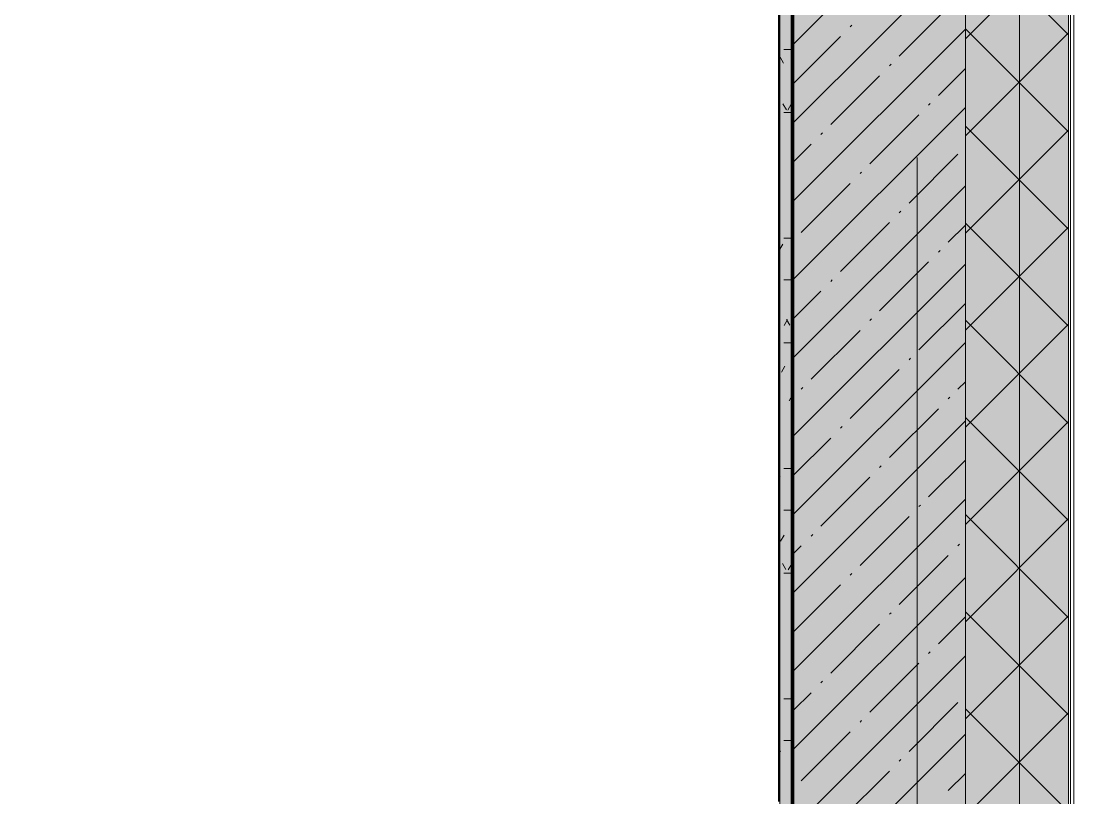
# Model space of a CAD drawing. Header units: millimetres. Extents: x -3817 to 677485, y -22715 to 103890.
# Drawn here: x 450984 to 452517, y 3847 to 4978 of the extents above; entities that cross this region are included whole.
import ezdxf

# ---------------------------------------------------------------- set-up
doc = ezdxf.new("R2010")
doc.units = ezdxf.units.MM
doc.layers.add('PDF _Геометрия', color=7, linetype='Continuous', true_color=0x1d1d1d)
doc.layers.add('PDF _Сплошная заливка', color=7, linetype='Continuous', true_color=0xffffff)

msp = doc.modelspace()

# ---------------------------------------------------------------- hatches: boundary and pattern name
at = {"layer": 'PDF _Сплошная заливка', "transparency": 33554559}
h = msp.add_hatch(color=256, dxfattribs=at)
h.paths.add_polyline_path([(452508.6, 1669), (452508.6, 9619), (452358.6, 9619), (452358.6, 1669)], flags=0)
h.paths.add_polyline_path([(452358.6, 11919), (452508.6, 11919), (452508.6, 13839), (452358.6, 13839), (452358.6, 12224.7)], flags=0)
h.paths.add_polyline_path([(452508.6, 15039), (452508.6, 23319), (452358.6, 23319), (452358.6, 15039)], flags=0)
msp.add_hatch(color=256, dxfattribs=at).paths.add_polyline_path([(452108.6, 1819), (452358.6, 1819), (452358.6, 9619), (452108.6, 9619), (452108.6, 2069)])

# ---------------------------------------------------------------- linework, layer by layer
at = {"layer": 'PDF _Геометрия', "color": 9, "lineweight": 9, "true_color": 0xc0c0c0}
for points in [[(448408.6, 2089), (448408.6, 2069), (451008.6, 2069), (451008.6, 1819), (452108.6, 1819), (452358.6, 1819), (452358.6, 9619), (452108.6, 9619), (452108.6, 9629), (452088.6, 9629), (452088.6, 2439), (451748.6, 2439), (451728.6, 2439), (451728.6, 2089)], [(452086.6, 4942.5), (452086.6, 4908.9), (452086.6, 4872), (452086.6, 4832.5), (452086.6, 4791.1), (452086.6, 4748.5), (452086.6, 4705.2), (452086.6, 4661.9), (452086.6, 4619.3), (452086.6, 4578.1), (452086.6, 4538.8), (452086.6, 4502.1), (452086.6, 4468.7), (452086.6, 4439.3), (452086.6, 4456.2), (452086.6, 4471.6), (452086.6, 4485.5), (452086.6, 4498.2), (452086.6, 4509.8), (452086.6, 4520.6), (452086.6, 4530.8), (452086.6, 4540.6), (452086.6, 4550.1), (452086.6, 4559.7), (452086.6, 4569.4), (452086.6, 4579.5), (452086.6, 4590.1), (452086.6, 4601.6), (452086.6, 4614), (452086.6, 4627.7), (452086.6, 4642.7), (452086.6, 4659.3), (452086.6, 4685.6), (452086.6, 4710.2), (452086.6, 4733.1), (452086.6, 4754.3), (452086.6, 4773.7), (452086.6, 4791.3), (452086.6, 4807.1), (452086.6, 4821.1), (452086.6, 4833.3), (452086.6, 4843.6), (452086.6, 4852.1), (452086.6, 4859.3), (452086.6, 4865.3), (452086.6, 4870.5), (452086.6, 4875.4), (452086.6, 4880.1), (452086.6, 4885), (452086.6, 4890.5), (452086.6, 4896.4), (452086.6, 4902.8), (452086.6, 4909.8), (452086.6, 4917.3), (452086.6, 4925.3), (452086.6, 4933.8), (452086.6, 4942.9), (452086.6, 4952.5), (452086.6, 4963.1), (452086.6, 4975.2), (452086.6, 4989.5)], [(452086.6, 4541.2), (452086.6, 4761.1), (452086.6, 4981.1)], [(452087.6, 4989.5), (452087.6, 4975.2), (452087.6, 4963.1), (452087.6, 4952.5), (452087.6, 4942.9), (452087.6, 4933.8), (452087.6, 4925.3), (452087.6, 4917.3), (452087.6, 4909.8), (452087.6, 4902.8), (452087.6, 4896.4), (452087.6, 4890.5), (452087.6, 4885), (452087.6, 4880.1), (452087.6, 4875.4), (452087.6, 4870.5), (452087.6, 4865.3), (452087.6, 4859.3), (452087.6, 4852.1), (452087.6, 4843.6), (452087.6, 4833.3), (452087.6, 4821.1), (452087.6, 4807.1), (452087.6, 4791.3), (452087.6, 4773.7), (452087.6, 4754.3), (452087.6, 4733.1), (452087.6, 4710.2), (452087.6, 4685.6), (452087.6, 4659.3), (452087.6, 4642.7), (452087.6, 4627.7), (452087.6, 4614), (452087.6, 4601.6), (452087.6, 4590.1), (452087.6, 4579.5), (452087.6, 4569.4), (452087.6, 4559.7), (452087.6, 4550.1), (452087.6, 4540.6), (452087.6, 4530.8), (452087.6, 4520.6), (452087.6, 4509.8), (452087.6, 4498.2), (452087.6, 4485.5), (452087.6, 4471.6), (452087.6, 4456.2), (452087.6, 4439.3), (452087.6, 4468.7), (452087.6, 4502.1), (452087.6, 4538.8), (452087.6, 4578.1), (452087.6, 4619.3), (452087.6, 4661.9), (452087.6, 4705.2), (452087.6, 4748.5), (452087.6, 4791.1), (452087.6, 4832.5), (452087.6, 4872), (452087.6, 4908.9), (452087.6, 4942.5)], [(452087.6, 4981.1), (452087.6, 4761.1), (452087.6, 4541.2)], [(452086.6, 3841.8), (452086.6, 3855), (452086.6, 3868.7), (452086.6, 3882.9), (452086.6, 3897.5), (452086.6, 3912.3), (452086.6, 3927.3), (452086.6, 3942.7), (452086.6, 3958.7), (452086.6, 3975.3), (452086.6, 3992.7), (452086.6, 4011), (452086.6, 4030.4), (452086.6, 4051.1), (452086.6, 4073.3), (452086.6, 4097.4), (452086.6, 4123.5), (452086.6, 4152.2), (452086.6, 4183.6), (452086.6, 4218), (452086.6, 4255.8), (452086.6, 4369.7), (452086.6, 4474.3), (452086.6, 4569.5), (452086.6, 4655.3), (452086.6, 4731.7), (452086.6, 4798.7), (452086.6, 4856.4), (452086.6, 4904.7), (452086.6, 4943.6), (452087.6, 4943.6), (452087.6, 4904.7), (452087.6, 4856.4), (452087.6, 4798.7), (452087.6, 4731.7), (452087.6, 4655.3), (452087.6, 4569.5), (452087.6, 4474.3), (452087.6, 4369.7), (452087.6, 4255.8), (452087.6, 4218), (452087.6, 4183.6), (452087.6, 4152.2), (452087.6, 4123.5), (452087.6, 4097.4), (452087.6, 4073.3), (452087.6, 4051.1), (452087.6, 4030.4), (452087.6, 4011), (452087.6, 3992.7), (452087.6, 3975.3), (452087.6, 3958.7), (452087.6, 3942.7), (452087.6, 3927.3), (452087.6, 3912.3), (452087.6, 3897.5), (452087.6, 3882.9), (452087.6, 3868.7), (452087.6, 3855), (452087.6, 3841.8)], [(452086.6, 4693.6), (452086.6, 4689.6), (452086.6, 4685.8), (452086.6, 4682), (452086.6, 4678.4), (452086.6, 4674.9), (452086.6, 4671.4), (452086.6, 4668.1), (452086.6, 4664.9), (452086.6, 4661.8), (452086.6, 4658.9), (452086.6, 4656), (452086.6, 4653.2), (452086.6, 4650.5), (452086.6, 4647.8), (452086.6, 4645.2), (452086.6, 4642.6), (452086.6, 4639.9), (452086.6, 4637.2), (452086.6, 4634.3), (452086.6, 4631.4), (452086.6, 4628.3), (452086.6, 4625), (452086.6, 4621.6), (452086.6, 4618), (452086.6, 4614.4), (452086.6, 4610.6), (452086.6, 4606.8), (452086.6, 4602.9), (452086.6, 4599.1), (452086.6, 4595.2), (452086.6, 4591.4), (452086.6, 4587.7), (452086.6, 4584), (452086.6, 4580.4), (452086.6, 4576.8), (452086.6, 4573.3), (452086.6, 4569.9), (452086.6, 4566.4), (452086.6, 4563.1), (452086.6, 4559.5), (452086.6, 4555), (452086.6, 4548.9), (452086.6, 4540.5), (452086.6, 4529.1), (452086.6, 4514), (452086.6, 4494.4), (452086.6, 4469.8), (452086.6, 4439.3), (452086.6, 4426.1), (452086.6, 4408.5), (452086.6, 4388.1), (452086.6, 4366.7), (452086.6, 4345.9), (452086.6, 4326.1), (452086.6, 4307.3), (452086.6, 4289.1), (452086.6, 4271.4), (452086.6, 4254), (452086.6, 4236.7), (452086.6, 4219.4), (452086.6, 4202.1), (452086.6, 4184.9), (452086.6, 4167.9), (452086.6, 4151.1), (452086.6, 4134.8), (452086.6, 4118.9), (452086.6, 4103.5), (452086.6, 4088.4), (452086.6, 4073.6), (452086.6, 4058.9), (452086.6, 4044.1), (452086.6, 4029.3), (452086.6, 4014.2), (452086.6, 3998.7), (452086.6, 3983), (452086.6, 3967.1), (452086.6, 3950.9), (452086.6, 3934.6), (452086.6, 3918.1), (452086.6, 3901.6)], [(452087.6, 3901.6), (452087.6, 3918.1), (452087.6, 3934.6), (452087.6, 3950.9), (452087.6, 3967.1), (452087.6, 3983), (452087.6, 3998.7), (452087.6, 4014.2), (452087.6, 4029.3), (452087.6, 4044.1), (452087.6, 4058.9), (452087.6, 4073.6), (452087.6, 4088.4), (452087.6, 4103.5), (452087.6, 4118.9), (452087.6, 4134.8), (452087.6, 4151.1), (452087.6, 4167.9), (452087.6, 4184.9), (452087.6, 4202.1), (452087.6, 4219.4), (452087.6, 4236.7), (452087.6, 4254), (452087.6, 4271.4), (452087.6, 4289.1), (452087.6, 4307.3), (452087.6, 4326.1), (452087.6, 4345.9), (452087.6, 4366.7), (452087.6, 4388.1), (452087.6, 4408.5), (452087.6, 4426.1), (452087.6, 4439.3), (452087.6, 4469.8), (452087.6, 4494.4), (452087.6, 4514), (452087.6, 4529.1), (452087.6, 4540.5), (452087.6, 4548.9), (452087.6, 4555), (452087.6, 4559.5), (452087.6, 4563.1), (452087.6, 4566.4), (452087.6, 4569.9), (452087.6, 4573.3), (452087.6, 4576.8), (452087.6, 4580.4), (452087.6, 4584), (452087.6, 4587.7), (452087.6, 4591.4), (452087.6, 4595.2), (452087.6, 4599.1), (452087.6, 4602.9), (452087.6, 4606.8), (452087.6, 4610.6), (452087.6, 4614.4), (452087.6, 4618), (452087.6, 4621.6), (452087.6, 4625), (452087.6, 4628.3), (452087.6, 4631.4), (452087.6, 4634.3), (452087.6, 4637.2), (452087.6, 4639.9), (452087.6, 4642.6), (452087.6, 4645.2), (452087.6, 4647.8), (452087.6, 4650.5), (452087.6, 4653.2), (452087.6, 4656), (452087.6, 4658.9), (452087.6, 4661.8), (452087.6, 4664.9), (452087.6, 4668.1), (452087.6, 4671.4), (452087.6, 4674.9), (452087.6, 4678.4), (452087.6, 4682), (452087.6, 4685.8), (452087.6, 4689.6), (452087.6, 4693.6)], [(452086.6, 4516.2), (452086.6, 4513.9), (452086.6, 4511.1), (452086.6, 4508), (452086.6, 4504.5), (452086.6, 4500.6), (452086.6, 4496.5), (452086.6, 4492), (452086.6, 4487.3), (452086.6, 4482.5), (452086.6, 4477.7), (452086.6, 4472.8), (452086.6, 4468), (452086.6, 4463.3), (452086.6, 4458.9), (452086.6, 4454.6), (452086.6, 4450.5), (452086.6, 4446.6), (452086.6, 4442.8), (452086.6, 4439.1), (452086.6, 4435.5), (452086.6, 4432), (452086.6, 4428.6), (452086.6, 4425.3), (452086.6, 4422.1), (452086.6, 4419.1), (452086.6, 4416.4), (452086.6, 4413.9)], [(452086.6, 4409.9), (452086.6, 4412.1), (452086.6, 4414.7), (452086.6, 4417.5), (452086.6, 4420.5), (452086.6, 4423.7), (452086.6, 4426.9), (452086.6, 4430.3), (452086.6, 4433.8), (452086.6, 4437.4), (452086.6, 4441.1), (452086.6, 4445), (452086.6, 4449.1), (452086.6, 4453.3), (452086.6, 4457.8), (452086.6, 4462.5), (452086.6, 4467.3), (452086.6, 4472.2), (452086.6, 4477.2), (452086.6, 4482), (452086.6, 4486.7), (452086.6, 4491.2), (452086.6, 4495.5), (452086.6, 4499.4), (452086.6, 4503), (452086.6, 4506.2), (452086.6, 4509), (452086.6, 4511.4)], [(452087.6, 4413.9), (452087.6, 4416.4), (452087.6, 4419.1), (452087.6, 4422.1), (452087.6, 4425.3), (452087.6, 4428.6), (452087.6, 4432), (452087.6, 4435.5), (452087.6, 4439.1), (452087.6, 4442.8), (452087.6, 4446.6), (452087.6, 4450.5), (452087.6, 4454.6), (452087.6, 4458.9), (452087.6, 4463.3), (452087.6, 4468), (452087.6, 4472.8), (452087.6, 4477.7), (452087.6, 4482.5), (452087.6, 4487.3), (452087.6, 4492), (452087.6, 4496.5), (452087.6, 4500.6), (452087.6, 4504.5), (452087.6, 4508), (452087.6, 4511.1), (452087.6, 4513.9), (452087.6, 4516.2)], [(452087.6, 4511.4), (452087.6, 4509), (452087.6, 4506.2), (452087.6, 4503), (452087.6, 4499.4), (452087.6, 4495.5), (452087.6, 4491.2), (452087.6, 4486.7), (452087.6, 4482), (452087.6, 4477.2), (452087.6, 4472.2), (452087.6, 4467.3), (452087.6, 4462.5), (452087.6, 4457.8), (452087.6, 4453.3), (452087.6, 4449.1), (452087.6, 4445), (452087.6, 4441.1), (452087.6, 4437.4), (452087.6, 4433.8), (452087.6, 4430.3), (452087.6, 4426.9), (452087.6, 4423.7), (452087.6, 4420.5), (452087.6, 4417.5), (452087.6, 4414.7), (452087.6, 4412.1), (452087.6, 4409.9)], [(452086.6, 4398.9), (452086.6, 4405.1), (452086.6, 4408.5), (452086.6, 4411.1), (452086.6, 4413.7), (452086.6, 4416.4), (452086.6, 4419.3), (452086.6, 4422.3), (452086.6, 4425.4), (452086.6, 4428.5), (452086.6, 4431.6), (452086.6, 4434.5), (452086.6, 4437.3), (452086.6, 4440.1), (452086.6, 4442.9), (452086.6, 4445.7), (452086.6, 4448.5), (452086.6, 4451.2), (452086.6, 4454), (452086.6, 4456.7), (452086.6, 4459.3), (452086.6, 4461.9), (452086.6, 4464.4), (452086.6, 4466.9), (452086.6, 4469.3), (452086.6, 4471.6), (452086.6, 4473.9), (452086.6, 4476.1), (452086.6, 4478.3), (452086.6, 4480.5), (452086.6, 4482.6), (452086.6, 4484.8), (452086.6, 4487), (452086.6, 4489.2), (452086.6, 4491.5), (452086.6, 4493.7), (452086.6, 4496), (452086.6, 4498.2), (452086.6, 4500.4), (452086.6, 4502.6)], [(452087.6, 4502.6), (452087.6, 4500.4), (452087.6, 4498.2), (452087.6, 4496), (452087.6, 4493.7), (452087.6, 4491.5), (452087.6, 4489.2), (452087.6, 4487), (452087.6, 4484.8), (452087.6, 4482.6), (452087.6, 4480.5), (452087.6, 4478.3), (452087.6, 4476.1), (452087.6, 4473.9), (452087.6, 4471.6), (452087.6, 4469.3), (452087.6, 4466.9), (452087.6, 4464.4), (452087.6, 4461.9), (452087.6, 4459.3), (452087.6, 4456.7), (452087.6, 4454), (452087.6, 4451.2), (452087.6, 4448.5), (452087.6, 4445.7), (452087.6, 4442.9), (452087.6, 4440.1), (452087.6, 4437.3), (452087.6, 4434.5), (452087.6, 4431.6), (452087.6, 4428.5), (452087.6, 4425.4), (452087.6, 4422.3), (452087.6, 4419.3), (452087.6, 4416.4), (452087.6, 4413.7), (452087.6, 4411.1), (452087.6, 4408.5), (452087.6, 4405.1), (452087.6, 4398.9)], [(452086.6, 4472.4), (452086.6, 4470.3), (452086.6, 4468), (452086.6, 4465.7), (452086.6, 4463.4), (452086.6, 4461), (452086.6, 4458.5), (452086.6, 4455.9), (452086.6, 4453.3), (452086.6, 4450.7), (452086.6, 4448.1), (452086.6, 4445.4), (452086.6, 4442.8), (452086.6, 4440.2), (452086.6, 4437.5), (452086.6, 4434.8), (452086.6, 4432), (452086.6, 4429.1), (452086.6, 4426.1), (452086.6, 4423.3), (452086.6, 4420.6), (452086.6, 4418.1), (452086.6, 4415.6), (452086.6, 4413), (452086.6, 4409.5), (452086.6, 4402.9)], [(452087.6, 4402.9), (452087.6, 4409.5), (452087.6, 4413), (452087.6, 4415.6), (452087.6, 4418.1), (452087.6, 4420.6), (452087.6, 4423.3), (452087.6, 4426.1), (452087.6, 4429.1), (452087.6, 4432), (452087.6, 4434.8), (452087.6, 4437.5), (452087.6, 4440.2), (452087.6, 4442.8), (452087.6, 4445.4), (452087.6, 4448.1), (452087.6, 4450.7), (452087.6, 4453.3), (452087.6, 4455.9), (452087.6, 4458.5), (452087.6, 4461), (452087.6, 4463.4), (452087.6, 4465.7), (452087.6, 4468), (452087.6, 4470.3), (452087.6, 4472.4)], [(452086.6, 4402.2), (452086.6, 4398.4), (452086.6, 4395.7)], [(452086.6, 4392.5), (452086.6, 4394.9), (452086.6, 4398.3)], [(452087.6, 4395.7), (452087.6, 4398.4), (452087.6, 4402.2)], [(452087.6, 4398.3), (452087.6, 4394.9), (452087.6, 4392.5)], [(452086.6, 4357.9), (452086.6, 4355.4), (452086.6, 4350.4), (452086.6, 4343.3), (452086.6, 4334.7), (452086.6, 4325.1), (452086.6, 4314.9), (452086.6, 4304.5), (452086.6, 4293.9), (452086.6, 4283.5), (452086.6, 4273.5), (452086.6, 4264.3), (452086.6, 4256), (452086.6, 4249.1), (452086.6, 4243.4), (452086.6, 4238.4), (452086.6, 4233.8), (452086.6, 4229), (452086.6, 4224), (452086.6, 4218.7), (452086.6, 4213.5), (452086.6, 4208.4), (452086.6, 4203.7), (452086.6, 4199.4), (452086.6, 4195.7), (452086.6, 4192.4), (452086.6, 4189.8)], [(452086.6, 4346.4), (452086.6, 4354.4), (452086.6, 4357.7)], [(452086.6, 4188.7), (452086.6, 4191.3), (452086.6, 4194.5), (452086.6, 4198.3), (452086.6, 4202.6), (452086.6, 4207.3), (452086.6, 4212.3), (452086.6, 4217.6), (452086.6, 4222.8), (452086.6, 4227.9), (452086.6, 4232.7), (452086.6, 4237.3), (452086.6, 4242.3), (452086.6, 4248), (452086.6, 4254.9), (452086.6, 4263.1), (452086.6, 4272.4), (452086.6, 4282.4), (452086.6, 4292.8), (452086.6, 4303.3), (452086.6, 4313.8), (452086.6, 4323.9), (452086.6, 4333.5), (452086.6, 4342.2), (452086.6, 4349.2), (452086.6, 4354.3), (452086.6, 4356.8)], [(452086.6, 4356.6), (452086.6, 4353.3), (452086.6, 4345.3)], [(452087.6, 4189.8), (452087.6, 4192.4), (452087.6, 4195.7), (452087.6, 4199.4), (452087.6, 4203.7), (452087.6, 4208.4), (452087.6, 4213.5), (452087.6, 4218.7), (452087.6, 4224), (452087.6, 4229), (452087.6, 4233.8), (452087.6, 4238.4), (452087.6, 4243.4), (452087.6, 4249.1), (452087.6, 4256), (452087.6, 4264.3), (452087.6, 4273.5), (452087.6, 4283.5), (452087.6, 4293.9), (452087.6, 4304.5), (452087.6, 4314.9), (452087.6, 4325.1), (452087.6, 4334.7), (452087.6, 4343.3), (452087.6, 4350.4), (452087.6, 4355.4), (452087.6, 4357.9)], [(452087.6, 4357.7), (452087.6, 4354.4), (452087.6, 4346.4)], [(452087.6, 4356.8), (452087.6, 4354.3), (452087.6, 4349.2), (452087.6, 4342.2), (452087.6, 4333.5), (452087.6, 4323.9), (452087.6, 4313.8), (452087.6, 4303.3), (452087.6, 4292.8), (452087.6, 4282.4), (452087.6, 4272.4), (452087.6, 4263.1), (452087.6, 4254.9), (452087.6, 4248), (452087.6, 4242.3), (452087.6, 4237.3), (452087.6, 4232.7), (452087.6, 4227.9), (452087.6, 4222.8), (452087.6, 4217.6), (452087.6, 4212.3), (452087.6, 4207.3), (452087.6, 4202.6), (452087.6, 4198.3), (452087.6, 4194.5), (452087.6, 4191.3), (452087.6, 4188.7)], [(452087.6, 4345.3), (452087.6, 4353.3), (452087.6, 4356.6)], [(452086.6, 4184.6), (452086.6, 4187.7), (452086.6, 4192), (452086.6, 4196.9), (452086.6, 4199.6), (452086.6, 4202.5), (452086.6, 4206.9), (452086.6, 4212.7), (452086.6, 4219.1), (452086.6, 4225.8), (452086.6, 4232.6), (452086.6, 4239.4), (452086.6, 4246.2), (452086.6, 4253), (452086.6, 4259.7), (452086.6, 4266.4), (452086.6, 4273), (452086.6, 4279.4), (452086.6, 4285.8), (452086.6, 4292), (452086.6, 4298.3), (452086.6, 4304.7), (452086.6, 4311.5), (452086.6, 4318.7), (452086.6, 4326.4), (452086.6, 4334), (452086.6, 4340.7), (452086.6, 4345.5)], [(452086.6, 4344.4), (452086.6, 4339.5), (452086.6, 4332.9), (452086.6, 4325.3), (452086.6, 4317.6), (452086.6, 4310.4), (452086.6, 4303.6), (452086.6, 4297.2), (452086.6, 4290.9), (452086.6, 4284.6), (452086.6, 4278.3), (452086.6, 4271.8), (452086.6, 4265.2), (452086.6, 4258.6), (452086.6, 4251.8), (452086.6, 4245), (452086.6, 4238.2), (452086.6, 4231.4), (452086.6, 4224.7), (452086.6, 4218), (452086.6, 4211.6), (452086.6, 4205.8), (452086.6, 4201.4), (452086.6, 4198.4), (452086.6, 4195.7), (452086.6, 4190.9), (452086.6, 4186.6), (452086.6, 4183.5)], [(452087.6, 4345.5), (452087.6, 4340.7), (452087.6, 4334), (452087.6, 4326.4), (452087.6, 4318.7), (452087.6, 4311.5), (452087.6, 4304.7), (452087.6, 4298.3), (452087.6, 4292), (452087.6, 4285.8), (452087.6, 4279.4), (452087.6, 4273), (452087.6, 4266.4), (452087.6, 4259.7), (452087.6, 4253), (452087.6, 4246.2), (452087.6, 4239.4), (452087.6, 4232.6), (452087.6, 4225.8), (452087.6, 4219.1), (452087.6, 4212.7), (452087.6, 4206.9), (452087.6, 4202.5), (452087.6, 4199.6), (452087.6, 4196.9), (452087.6, 4192), (452087.6, 4187.7), (452087.6, 4184.6)], [(452087.6, 4183.5), (452087.6, 4186.6), (452087.6, 4190.9), (452087.6, 4195.7), (452087.6, 4198.4), (452087.6, 4201.4), (452087.6, 4205.8), (452087.6, 4211.6), (452087.6, 4218), (452087.6, 4224.7), (452087.6, 4231.4), (452087.6, 4238.2), (452087.6, 4245), (452087.6, 4251.8), (452087.6, 4258.6), (452087.6, 4265.2), (452087.6, 4271.8), (452087.6, 4278.3), (452087.6, 4284.6), (452087.6, 4290.9), (452087.6, 4297.2), (452087.6, 4303.6), (452087.6, 4310.4), (452087.6, 4317.6), (452087.6, 4325.3), (452087.6, 4332.9), (452087.6, 4339.5), (452087.6, 4344.4)], [(452086.6, 4117.8), (452086.6, 4115.5), (452086.6, 4112.8), (452086.6, 4109.8), (452086.6, 4106.4), (452086.6, 4102.7), (452086.6, 4098.7), (452086.6, 4094.3), (452086.6, 4089.7), (452086.6, 4084.9), (452086.6, 4080), (452086.6, 4075), (452086.6, 4070.1), (452086.6, 4065.2), (452086.6, 4060.6), (452086.6, 4056.2), (452086.6, 4052), (452086.6, 4048.1), (452086.6, 4044.4), (452086.6, 4040.9), (452086.6, 4037.6), (452086.6, 4034.6), (452086.6, 4031.7), (452086.6, 4029), (452086.6, 4026.4), (452086.6, 4024.1)], [(452086.6, 4023.4), (452086.6, 4025.7), (452086.6, 4028.3), (452086.6, 4031), (452086.6, 4033.9), (452086.6, 4037), (452086.6, 4040.2), (452086.6, 4043.7), (452086.6, 4047.4), (452086.6, 4051.3), (452086.6, 4055.5), (452086.6, 4059.9), (452086.6, 4064.5), (452086.6, 4069.4), (452086.6, 4074.3), (452086.6, 4079.3), (452086.6, 4084.2), (452086.6, 4089), (452086.6, 4093.6), (452086.6, 4098), (452086.6, 4102), (452086.6, 4105.7), (452086.6, 4109.1), (452086.6, 4112.1), (452086.6, 4114.8), (452086.6, 4117.1)], [(452087.6, 4024.1), (452087.6, 4026.4), (452087.6, 4029), (452087.6, 4031.7), (452087.6, 4034.6), (452087.6, 4037.6), (452087.6, 4040.9), (452087.6, 4044.4), (452087.6, 4048.1), (452087.6, 4052), (452087.6, 4056.2), (452087.6, 4060.6), (452087.6, 4065.2), (452087.6, 4070.1), (452087.6, 4075), (452087.6, 4080), (452087.6, 4084.9), (452087.6, 4089.7), (452087.6, 4094.3), (452087.6, 4098.7), (452087.6, 4102.7), (452087.6, 4106.4), (452087.6, 4109.8), (452087.6, 4112.8), (452087.6, 4115.5), (452087.6, 4117.8)], [(452087.6, 4117.1), (452087.6, 4114.8), (452087.6, 4112.1), (452087.6, 4109.1), (452087.6, 4105.7), (452087.6, 4102), (452087.6, 4098), (452087.6, 4093.6), (452087.6, 4089), (452087.6, 4084.2), (452087.6, 4079.3), (452087.6, 4074.3), (452087.6, 4069.4), (452087.6, 4064.5), (452087.6, 4059.9), (452087.6, 4055.5), (452087.6, 4051.3), (452087.6, 4047.4), (452087.6, 4043.7), (452087.6, 4040.2), (452087.6, 4037), (452087.6, 4033.9), (452087.6, 4031), (452087.6, 4028.3), (452087.6, 4025.7), (452087.6, 4023.4)], [(452086.6, 4058.4), (452086.6, 4060.6), (452086.6, 4062.8), (452086.6, 4065), (452086.6, 4067.1)], [(452086.6, 4066.4), (452086.6, 4064.3), (452086.6, 4062.1), (452086.6, 4059.9), (452086.6, 4057.7)], [(452087.6, 4067.1), (452087.6, 4065), (452087.6, 4062.8), (452087.6, 4060.6), (452087.6, 4058.4)], [(452087.6, 4057.7), (452087.6, 4059.9), (452087.6, 4062.1), (452087.6, 4064.3), (452087.6, 4066.4)], [(452086.6, 4038.3), (452086.6, 4046.2), (452086.6, 4049.8), (452086.6, 4052.2)], [(452086.6, 4051.5), (452086.6, 4049.1), (452086.6, 4045.5), (452086.6, 4037.6)], [(452087.6, 4052.2), (452087.6, 4049.8), (452087.6, 4046.2), (452087.6, 4038.3)], [(452087.6, 4037.6), (452087.6, 4045.5), (452087.6, 4049.1), (452087.6, 4051.5)], [(452086.6, 4023.3), (452086.6, 4025.5), (452086.6, 4028.5), (452086.6, 4032.4), (452086.6, 4037.4)], [(452086.6, 4036.7), (452086.6, 4031.7), (452086.6, 4027.8), (452086.6, 4024.8), (452086.6, 4022.6)], [(452087.6, 4037.4), (452087.6, 4032.4), (452087.6, 4028.5), (452087.6, 4025.5), (452087.6, 4023.3)], [(452087.6, 4022.6), (452087.6, 4024.8), (452087.6, 4027.8), (452087.6, 4031.7), (452087.6, 4036.7)], [(452086.6, 3957.7), (452086.6, 3955.4), (452086.6, 3952.8), (452086.6, 3949.7), (452086.6, 3946.4), (452086.6, 3942.7), (452086.6, 3938.6), (452086.6, 3934.3), (452086.6, 3929.7), (452086.6, 3924.8), (452086.6, 3919.9), (452086.6, 3914.9), (452086.6, 3910), (452086.6, 3905.2), (452086.6, 3900.5), (452086.6, 3896.1), (452086.6, 3892), (452086.6, 3888), (452086.6, 3884.3), (452086.6, 3880.8), (452086.6, 3877.6), (452086.6, 3874.5), (452086.6, 3871.6), (452086.6, 3868.9), (452086.6, 3866.4), (452086.6, 3864), (452086.6, 3861.9), (452086.6, 3860.1), (452086.6, 3858.5), (452086.6, 3857.2), (452086.6, 3856.3), (452086.6, 3855.6), (452086.6, 3855.2), (452086.6, 3854.9), (452086.6, 3854.7), (452086.6, 3854.5), (452086.6, 3854.4), (452086.6, 3854.2), (452086.6, 3854), (452086.6, 3853.8), (452086.6, 3853.6), (452086.6, 3853.4), (452086.6, 3853.4)], [(452086.6, 3852.5), (452086.6, 3852.6), (452086.6, 3852.7), (452086.6, 3852.9), (452086.6, 3853.1), (452086.6, 3853.3), (452086.6, 3853.5), (452086.6, 3853.7), (452086.6, 3853.8), (452086.6, 3854), (452086.6, 3854.3), (452086.6, 3854.7), (452086.6, 3855.4), (452086.6, 3856.4), (452086.6, 3857.6), (452086.6, 3859.2), (452086.6, 3861.1), (452086.6, 3863.2), (452086.6, 3865.5), (452086.6, 3868), (452086.6, 3870.7), (452086.6, 3873.6), (452086.6, 3876.7), (452086.6, 3880), (452086.6, 3883.5), (452086.6, 3887.2), (452086.6, 3891.1), (452086.6, 3895.3), (452086.6, 3899.7), (452086.6, 3904.3), (452086.6, 3909.1), (452086.6, 3914.1), (452086.6, 3919.1), (452086.6, 3924), (452086.6, 3928.8), (452086.6, 3933.4), (452086.6, 3937.8), (452086.6, 3941.8), (452086.6, 3945.5), (452086.6, 3948.9), (452086.6, 3951.9), (452086.6, 3954.6), (452086.6, 3956.8)], [(452086.6, 3954.8), (452086.6, 3952.5), (452086.6, 3949.9), (452086.6, 3946.9), (452086.6, 3943.5), (452086.6, 3939.8), (452086.6, 3935.7), (452086.6, 3931.4), (452086.6, 3926.8), (452086.6, 3922), (452086.6, 3917), (452086.6, 3912.1), (452086.6, 3907.1), (452086.6, 3902.3), (452086.6, 3897.6), (452086.6, 3893.2), (452086.6, 3889.1), (452086.6, 3885.1), (452086.6, 3881.5), (452086.6, 3878), (452086.6, 3874.7), (452086.6, 3871.6), (452086.6, 3868.7), (452086.6, 3866), (452086.6, 3863.5), (452086.6, 3861.1), (452086.6, 3859), (452086.6, 3857.2), (452086.6, 3855.6), (452086.6, 3854.3), (452086.6, 3853.4), (452086.6, 3852.7), (452086.6, 3852.3), (452086.6, 3852), (452086.6, 3851.8), (452086.6, 3851.7), (452086.6, 3851.5), (452086.6, 3851.3), (452086.6, 3851.1), (452086.6, 3850.9), (452086.6, 3850.7), (452086.6, 3850.6), (452086.6, 3850.5)], [(452087.6, 3853.4), (452087.6, 3853.4), (452087.6, 3853.6), (452087.6, 3853.8), (452087.6, 3854), (452087.6, 3854.2), (452087.6, 3854.4), (452087.6, 3854.5), (452087.6, 3854.7), (452087.6, 3854.9), (452087.6, 3855.2), (452087.6, 3855.6), (452087.6, 3856.3), (452087.6, 3857.2), (452087.6, 3858.5), (452087.6, 3860.1), (452087.6, 3861.9), (452087.6, 3864), (452087.6, 3866.4), (452087.6, 3868.9), (452087.6, 3871.6), (452087.6, 3874.5), (452087.6, 3877.6), (452087.6, 3880.8), (452087.6, 3884.3), (452087.6, 3888), (452087.6, 3892), (452087.6, 3896.1), (452087.6, 3900.5), (452087.6, 3905.2), (452087.6, 3910), (452087.6, 3914.9), (452087.6, 3919.9), (452087.6, 3924.8), (452087.6, 3929.7), (452087.6, 3934.3), (452087.6, 3938.6), (452087.6, 3942.7), (452087.6, 3946.4), (452087.6, 3949.7), (452087.6, 3952.8), (452087.6, 3955.4), (452087.6, 3957.7)], [(452087.6, 3956.8), (452087.6, 3954.6), (452087.6, 3951.9), (452087.6, 3948.9), (452087.6, 3945.5), (452087.6, 3941.8), (452087.6, 3937.8), (452087.6, 3933.4), (452087.6, 3928.8), (452087.6, 3924), (452087.6, 3919.1), (452087.6, 3914.1), (452087.6, 3909.1), (452087.6, 3904.3), (452087.6, 3899.7), (452087.6, 3895.3), (452087.6, 3891.1), (452087.6, 3887.2), (452087.6, 3883.5), (452087.6, 3880), (452087.6, 3876.7), (452087.6, 3873.6), (452087.6, 3870.7), (452087.6, 3868), (452087.6, 3865.5), (452087.6, 3863.2), (452087.6, 3861.1), (452087.6, 3859.2), (452087.6, 3857.6), (452087.6, 3856.4), (452087.6, 3855.4), (452087.6, 3854.7), (452087.6, 3854.3), (452087.6, 3854), (452087.6, 3853.8), (452087.6, 3853.7), (452087.6, 3853.5), (452087.6, 3853.3), (452087.6, 3853.1), (452087.6, 3852.9), (452087.6, 3852.7), (452087.6, 3852.6), (452087.6, 3852.5)], [(452087.6, 3850.5), (452087.6, 3850.6), (452087.6, 3850.7), (452087.6, 3850.9), (452087.6, 3851.1), (452087.6, 3851.3), (452087.6, 3851.5), (452087.6, 3851.7), (452087.6, 3851.8), (452087.6, 3852), (452087.6, 3852.3), (452087.6, 3852.7), (452087.6, 3853.4), (452087.6, 3854.3), (452087.6, 3855.6), (452087.6, 3857.2), (452087.6, 3859), (452087.6, 3861.1), (452087.6, 3863.5), (452087.6, 3866), (452087.6, 3868.7), (452087.6, 3871.6), (452087.6, 3874.7), (452087.6, 3878), (452087.6, 3881.5), (452087.6, 3885.1), (452087.6, 3889.1), (452087.6, 3893.2), (452087.6, 3897.6), (452087.6, 3902.3), (452087.6, 3907.1), (452087.6, 3912.1), (452087.6, 3917), (452087.6, 3922), (452087.6, 3926.8), (452087.6, 3931.4), (452087.6, 3935.7), (452087.6, 3939.8), (452087.6, 3943.5), (452087.6, 3946.9), (452087.6, 3949.9), (452087.6, 3952.5), (452087.6, 3954.8)], [(452086.6, 3848.4), (452086.6, 3848.5), (452086.6, 3848.6), (452086.6, 3848.8), (452086.6, 3849), (452086.6, 3849.2), (452086.6, 3849.4), (452086.6, 3849.6), (452086.6, 3849.7), (452086.6, 3849.9), (452086.6, 3850.2), (452086.6, 3850.6), (452086.6, 3851.3), (452086.6, 3852.3), (452086.6, 3853.5), (452086.6, 3855.1), (452086.6, 3856.9), (452086.6, 3859.1), (452086.6, 3861.4), (452086.6, 3863.9), (452086.6, 3866.6), (452086.6, 3869.5), (452086.6, 3872.6), (452086.6, 3875.9), (452086.6, 3879.4), (452086.6, 3883.1), (452086.6, 3887), (452086.6, 3891.1), (452086.6, 3895.6), (452086.6, 3900.2), (452086.6, 3905), (452086.6, 3910), (452086.6, 3915), (452086.6, 3919.9), (452086.6, 3924.7), (452086.6, 3929.3), (452086.6, 3933.7), (452086.6, 3937.7), (452086.6, 3941.4), (452086.6, 3944.8), (452086.6, 3947.8), (452086.6, 3950.5), (452086.6, 3952.7)], [(452087.6, 3952.7), (452087.6, 3950.5), (452087.6, 3947.8), (452087.6, 3944.8), (452087.6, 3941.4), (452087.6, 3937.7), (452087.6, 3933.7), (452087.6, 3929.3), (452087.6, 3924.7), (452087.6, 3919.9), (452087.6, 3915), (452087.6, 3910), (452087.6, 3905), (452087.6, 3900.2), (452087.6, 3895.6), (452087.6, 3891.1), (452087.6, 3887), (452087.6, 3883.1), (452087.6, 3879.4), (452087.6, 3875.9), (452087.6, 3872.6), (452087.6, 3869.5), (452087.6, 3866.6), (452087.6, 3863.9), (452087.6, 3861.4), (452087.6, 3859.1), (452087.6, 3856.9), (452087.6, 3855.1), (452087.6, 3853.5), (452087.6, 3852.3), (452087.6, 3851.3), (452087.6, 3850.6), (452087.6, 3850.2), (452087.6, 3849.9), (452087.6, 3849.7), (452087.6, 3849.6), (452087.6, 3849.4), (452087.6, 3849.2), (452087.6, 3849), (452087.6, 3848.8), (452087.6, 3848.6), (452087.6, 3848.5), (452087.6, 3848.4)], [(452086.6, 3853.4), (452086.6, 3853.4), (452086.6, 3853.5), (452086.6, 3853.6), (452086.6, 3853.9), (452086.6, 3854.1), (452086.6, 3854.5), (452086.6, 3854.9), (452086.6, 3855.3), (452086.6, 3855.8), (452086.6, 3856.3), (452086.6, 3856.9), (452086.6, 3857.6), (452086.6, 3858.4), (452086.6, 3859.3), (452086.6, 3860.4), (452086.6, 3861.6), (452086.6, 3863.2), (452086.6, 3865.4), (452086.6, 3868.4), (452086.6, 3872.3), (452086.6, 3877.4), (452086.6, 3878.2), (452086.6, 3886.1), (452086.6, 3889.8), (452086.6, 3892.1), (452086.6, 3894.2), (452086.6, 3896.3), (452086.6, 3898.3), (452086.6, 3900.5), (452086.6, 3902.7), (452086.6, 3904.9), (452086.6, 3907)], [(452086.6, 3906.2), (452086.6, 3904), (452086.6, 3901.9), (452086.6, 3899.7), (452086.6, 3897.5), (452086.6, 3895.4), (452086.6, 3893.4), (452086.6, 3891.3), (452086.6, 3888.9), (452086.6, 3885.3), (452086.6, 3877.4), (452087.6, 3877.4), (452087.6, 3885.3), (452087.6, 3888.9), (452087.6, 3891.3), (452087.6, 3893.4), (452087.6, 3895.4), (452087.6, 3897.5), (452087.6, 3899.7), (452087.6, 3901.9), (452087.6, 3904), (452087.6, 3906.2)], [(452086.6, 3904.1), (452086.6, 3902), (452086.6, 3899.8), (452086.6, 3897.6), (452086.6, 3895.5), (452086.6, 3893.4), (452086.6, 3891.4), (452086.6, 3889.3), (452086.6, 3886.9), (452086.6, 3883.2), (452086.6, 3875.4), (452086.6, 3874.5), (452086.6, 3869.4), (452086.6, 3865.5), (452086.6, 3862.6), (452086.6, 3860.4), (452086.6, 3858.7), (452086.6, 3857.5), (452086.6, 3856.5), (452086.6, 3855.5), (452086.6, 3854.7), (452086.6, 3854), (452086.6, 3853.4), (452086.6, 3852.9), (452086.6, 3852.4), (452086.6, 3852), (452086.6, 3851.6), (452086.6, 3851.3), (452086.6, 3851), (452086.6, 3850.8), (452086.6, 3850.6), (452086.6, 3850.5), (452086.6, 3850.5), (452087.6, 3850.5), (452087.6, 3850.5), (452087.6, 3850.6), (452087.6, 3850.8), (452087.6, 3851), (452087.6, 3851.3), (452087.6, 3851.6), (452087.6, 3852), (452087.6, 3852.4), (452087.6, 3852.9), (452087.6, 3853.4), (452087.6, 3854), (452087.6, 3854.7), (452087.6, 3855.5), (452087.6, 3856.5), (452087.6, 3857.5), (452087.6, 3858.7), (452087.6, 3860.4), (452087.6, 3862.6), (452087.6, 3865.5), (452087.6, 3869.4), (452087.6, 3874.5), (452087.6, 3875.4), (452087.6, 3883.2), (452087.6, 3886.9), (452087.6, 3889.3), (452087.6, 3891.4), (452087.6, 3893.4), (452087.6, 3895.5), (452087.6, 3897.6), (452087.6, 3899.8), (452087.6, 3902), (452087.6, 3904.1)], [(452086.6, 3902.1), (452086.6, 3899.9), (452086.6, 3897.8), (452086.6, 3895.6), (452086.6, 3893.4), (452086.6, 3891.3), (452086.6, 3889.3), (452086.6, 3887.2), (452086.6, 3884.8), (452086.6, 3881.1), (452086.6, 3873.3), (452087.6, 3873.3), (452087.6, 3881.1), (452087.6, 3884.8), (452087.6, 3887.2), (452087.6, 3889.3), (452087.6, 3891.3), (452087.6, 3893.4), (452087.6, 3895.6), (452087.6, 3897.8), (452087.6, 3899.9), (452087.6, 3902.1)], [(452087.6, 3907), (452087.6, 3904.9), (452087.6, 3902.7), (452087.6, 3900.5), (452087.6, 3898.3), (452087.6, 3896.3), (452087.6, 3894.2), (452087.6, 3892.1), (452087.6, 3889.8), (452087.6, 3886.1), (452087.6, 3878.2), (452087.6, 3877.4), (452087.6, 3872.3), (452087.6, 3868.4), (452087.6, 3865.4), (452087.6, 3863.2), (452087.6, 3861.6), (452087.6, 3860.4), (452087.6, 3859.3), (452087.6, 3858.4), (452087.6, 3857.6), (452087.6, 3856.9), (452087.6, 3856.3), (452087.6, 3855.8), (452087.6, 3855.3), (452087.6, 3854.9), (452087.6, 3854.5), (452087.6, 3854.1), (452087.6, 3853.9), (452087.6, 3853.6), (452087.6, 3853.5), (452087.6, 3853.4), (452087.6, 3853.4)], [(452086.6, 3878.2), (452087.6, 3878.2)], [(452086.6, 3876.5), (452086.6, 3871.5), (452086.6, 3867.6), (452086.6, 3864.6), (452086.6, 3862.4), (452086.6, 3860.7), (452086.6, 3859.5), (452086.6, 3858.5), (452086.6, 3857.6), (452086.6, 3856.8), (452086.6, 3856.1), (452086.6, 3855.4), (452086.6, 3854.9), (452086.6, 3854.4), (452086.6, 3854), (452086.6, 3853.6), (452086.6, 3853.3), (452086.6, 3853), (452086.6, 3852.8), (452086.6, 3852.6), (452086.6, 3852.5), (452086.6, 3852.5)], [(452087.6, 3875.4), (452086.6, 3875.4)], [(452086.6, 3872.4), (452086.6, 3867.4), (452086.6, 3863.4), (452086.6, 3860.5), (452086.6, 3858.3), (452086.6, 3856.6), (452086.6, 3855.4), (452086.6, 3854.4), (452086.6, 3853.5), (452086.6, 3852.7), (452086.6, 3852), (452086.6, 3851.3), (452086.6, 3850.8), (452086.6, 3850.3), (452086.6, 3849.9), (452086.6, 3849.5), (452086.6, 3849.2), (452086.6, 3848.9), (452086.6, 3848.7), (452086.6, 3848.5), (452086.6, 3848.4), (452086.6, 3848.4)], [(452087.6, 3852.5), (452087.6, 3852.5), (452087.6, 3852.6), (452087.6, 3852.8), (452087.6, 3853), (452087.6, 3853.3), (452087.6, 3853.6), (452087.6, 3854), (452087.6, 3854.4), (452087.6, 3854.9), (452087.6, 3855.4), (452087.6, 3856.1), (452087.6, 3856.8), (452087.6, 3857.6), (452087.6, 3858.5), (452087.6, 3859.5), (452087.6, 3860.7), (452087.6, 3862.4), (452087.6, 3864.6), (452087.6, 3867.6), (452087.6, 3871.5), (452087.6, 3876.5)], [(452087.6, 3848.4), (452087.6, 3848.4), (452087.6, 3848.5), (452087.6, 3848.7), (452087.6, 3848.9), (452087.6, 3849.2), (452087.6, 3849.5), (452087.6, 3849.9), (452087.6, 3850.3), (452087.6, 3850.8), (452087.6, 3851.3), (452087.6, 3852), (452087.6, 3852.7), (452087.6, 3853.5), (452087.6, 3854.4), (452087.6, 3855.4), (452087.6, 3856.6), (452087.6, 3858.3), (452087.6, 3860.5), (452087.6, 3863.4), (452087.6, 3867.4), (452087.6, 3872.4)], [(452086.6, 3853.4), (452087.6, 3853.4)]]:
    msp.add_lwpolyline(points, dxfattribs=at)
at = {"layer": 'PDF _Геометрия', "color": 171, "lineweight": 70, "true_color": 0x8080ff}
msp.add_lwpolyline([(452107.6, 2089.5), (452107.6, 9629), (452106.6, 9629), (452106.6, 2089.5)], close=True, dxfattribs=at)
at = {"layer": 'PDF _Геометрия', "color": 9, "lineweight": 9, "true_color": 0xc0c0c0}
for points in [[(452108.6, 2089.5), (452108.6, 9629), (452107.6, 9629), (452107.6, 2089.5)], [(452358.6, 9619), (452358.6, 1819), (451008.6, 1819), (451008.6, 1661), (452358.6, 1661), (452511.6, 1661), (452516.6, 1661), (452516.6, 9619)], [(452087.6, 3901.6), (452087.6, 4693.6), (452086.6, 4693.6), (452086.6, 3901.6)]]:
    msp.add_lwpolyline(points, close=True, dxfattribs=at)
at = {"layer": 'PDF _Геометрия', "color": 7, "lineweight": 9}
for points in [[(452511.6, 9619), (452511.6, 1666), (452508.6, 1666), (452358.6, 1666), (451008.6, 1666)], [(452508.6, 9619), (452508.6, 1669), (452358.6, 1669), (451008.6, 1669)], [(451008.6, 1740), (452437.6, 1740), (452437.6, 9619)], [(452108.6, 2089), (452108.6, 9619), (452108.6, 2440)]]:
    msp.add_lwpolyline(points, dxfattribs=at)
at = {"layer": 'PDF _Геометрия', "lineweight": 9}
for points in [[(452108.6, 4944.4), (452358.6, 5194.4)], [(452508.6, 4958.2), (452358.6, 5108.2)], [(452358.6, 4952.4), (452508.6, 5102.4)], [(452108.6, 4830.4), (452358.6, 5080.4)], [(452262.4, 4927.1), (452333.6, 4998.3)], [(452108.6, 4716.3), (452358.6, 4966.3)], [(452191.1, 4969.8), (452193.5, 4972.2)], [(452508.6, 4816.8), (452358.6, 4966.8)], [(452108.6, 4887.4), (452176.8, 4955.6)], [(452358.6, 4811), (452508.6, 4961)], [(452248.1, 4912.8), (452250.5, 4915.2)], [(452319.4, 4870), (452358.6, 4909.3)], [(452162.6, 4827.3), (452233.8, 4898.5)], [(452305.1, 4855.8), (452307.5, 4858.1)], [(452108.6, 4602.3), (452358.6, 4852.3)], [(452219.6, 4770.2), (452290.9, 4841.5)], [(452148.3, 4813), (452150.7, 4815.4)], [(452508.6, 4675.3), (452358.6, 4825.3)], [(452358.6, 4669.5), (452508.6, 4819.5)], [(452108.6, 4773.3), (452134.1, 4798.7)], [(452276.6, 4713.2), (452347.9, 4784.5)], [(452205.3, 4756), (452207.7, 4758.3)], [(452108.6, 4488.2), (452358.6, 4738.2)], [(452119.8, 4670.4), (452191.1, 4741.7)], [(452262.4, 4699), (452264.7, 4701.3)], [(452176.8, 4613.4), (452248.1, 4684.7)], [(452333.6, 4656.2), (452358.6, 4681.2)], [(452508.6, 4533.9), (452358.6, 4683.9)], [(452358.6, 4528.1), (452508.6, 4678.1)], [(452319.4, 4641.9), (452321.8, 4644.3)], [(452233.8, 4556.4), (452305.1, 4627.7)], [(452108.6, 4374.2), (452358.6, 4624.2)], [(452162.6, 4599.2), (452164.9, 4601.5)], [(452108.6, 4545.2), (452148.3, 4584.9)], [(452290.9, 4499.4), (452358.6, 4567.1)], [(452219.6, 4542.1), (452222, 4544.5)], [(452508.6, 4392.5), (452358.6, 4542.5)], [(452358.6, 4386.7), (452508.6, 4536.7)], [(452134.1, 4456.6), (452205.3, 4527.9)], [(452108.6, 4260.1), (452358.6, 4510.1)], [(452276.6, 4485.1), (452279, 4487.5)], [(452191.1, 4399.6), (452262.4, 4470.9)], [(452119.8, 4442.3), (452122.2, 4444.7)], [(452347.9, 4442.3), (452358.6, 4453.1)], [(452333.6, 4428.1), (452336, 4430.5)], [(452248.1, 4342.6), (452319.4, 4413.8)], [(452508.6, 4251.1), (452358.6, 4401.1)], [(452108.6, 4146.1), (452358.6, 4396.1)], [(452176.8, 4385.3), (452179.2, 4387.7)], [(452358.6, 4245.3), (452508.6, 4395.3)], [(452108.6, 4317.1), (452162.6, 4371.1)], [(452305.1, 4285.5), (452358.6, 4339)], [(452233.8, 4328.3), (452236.2, 4330.7)], [(452148.3, 4242.8), (452219.6, 4314)], [(452108.6, 4032), (452358.6, 4282)], [(452290.9, 4271.3), (452293.2, 4273.6)], [(452205.3, 4185.7), (452276.6, 4257)], [(452508.6, 4109.6), (452358.6, 4259.6)], [(452358.6, 4103.8), (452508.6, 4253.8)], [(452134.1, 4228.5), (452136.4, 4230.9)], [(452108.6, 4203.1), (452119.8, 4214.2)], [(452347.9, 4214.2), (452350.3, 4216.6)], [(452262.4, 4128.7), (452333.6, 4200)], [(452108.6, 3918), (452358.6, 4168)], [(452191.1, 4171.5), (452193.5, 4173.8)], [(452108.6, 4089), (452176.8, 4157.2)], [(452248.1, 4114.5), (452250.5, 4116.8)], [(452319.4, 4071.7), (452358.6, 4110.9)], [(452508.6, 3968.2), (452358.6, 4118.2)], [(452358.6, 3962.4), (452508.6, 4112.4)], [(452162.6, 4028.9), (452233.8, 4100.2)], [(452108.6, 3803.9), (452358.6, 4053.9)], [(452305.1, 4057.4), (452307.5, 4059.8)], [(452219.6, 3971.9), (452290.9, 4043.2)], [(452148.3, 4014.7), (452150.7, 4017)], [(452108.6, 3975), (452134.1, 4000.4)], [(452276.6, 3914.9), (452347.9, 3986.1)], [(452508.6, 3826.8), (452358.6, 3976.8)], [(452358.6, 3821), (452508.6, 3971)], [(452205.3, 3957.6), (452207.7, 3960)], [(452108.6, 3689.9), (452358.6, 3939.9)], [(452119.8, 3872.1), (452191.1, 3943.4)], [(452262.4, 3900.6), (452264.7, 3903)], [(452176.8, 3815.1), (452248.1, 3886.4)], [(452333.6, 3857.8), (452358.6, 3882.8)]]:
    msp.add_lwpolyline(points, dxfattribs=at)
at = {"layer": 'PDF _Геометрия', "color": 253, "lineweight": 9, "true_color": 0x9b9b9b}
for points in [[(452094.2, 4936.5), (452104.3, 4936.5)], [(452094.1, 4917), (452089.1, 4925.7)], [(452098.2, 4848.9), (452093.1, 4857.6)], [(452094.2, 4845.1), (452104.3, 4845.1)], [(452105.1, 4857.3), (452100.1, 4848.6)], [(452094.2, 4662.2), (452104.3, 4662.2)], [(452092.9, 4653.2), (452088.6, 4645.9)], [(452094.2, 4601.2), (452104.3, 4601.2)], [(452099.9, 4543.6), (452094.9, 4534.9)], [(452103.4, 4535.2), (452098.3, 4543.9)], [(452094.2, 4509.8), (452104.3, 4509.8)], [(452095.9, 4475.5), (452090.8, 4466.8)], [(452107, 4433.9), (452102, 4425.2)], [(452108.6, 4404.1), (452106.5, 4407.8)], [(452094.2, 4326.9), (452104.3, 4326.9)], [(452089.2, 4315.8), (452088.6, 4316.8)], [(452094.2, 4266), (452104.3, 4266)], [(452094.8, 4229.8), (452089.7, 4221.1)], [(452097.4, 4179.8), (452092.3, 4188.5)], [(452105.9, 4188.2), (452100.9, 4179.5)], [(452094.2, 4174.5), (452104.3, 4174.5)], [(452094.2, 3991.6), (452104.3, 3991.6)], [(452094.2, 3930.7), (452104.3, 3930.7)], [(452089.6, 3916), (452088.6, 3914.4)]]:
    msp.add_lwpolyline(points, dxfattribs=at)
at = {"layer": 'PDF _Геометрия', "color": 253, "lineweight": 9, "true_color": 0xaaaaaa}
msp.add_lwpolyline([(452288.6, 12.7), (452288.6, 2512.7), (452288.6, 4779.7)], dxfattribs=at)
at = {"layer": 'PDF _Сплошная заливка', "lineweight": 35, "transparency": 33554559}
msp.add_solid([(452108.6, 2089), (452108.6, 9629), (452088.6, 2089), (452088.6, 9629)], dxfattribs=at)
at = {"layer": 'PDF _Сплошная заливка', "color": 171, "lineweight": 35, "true_color": 0x8080ff, "transparency": 33554559}
msp.add_solid([(452106.6, 2089.5), (452107.6, 2089.5), (452106.6, 3877.4)], dxfattribs=at)

doc.saveas('drawing.dxf')
